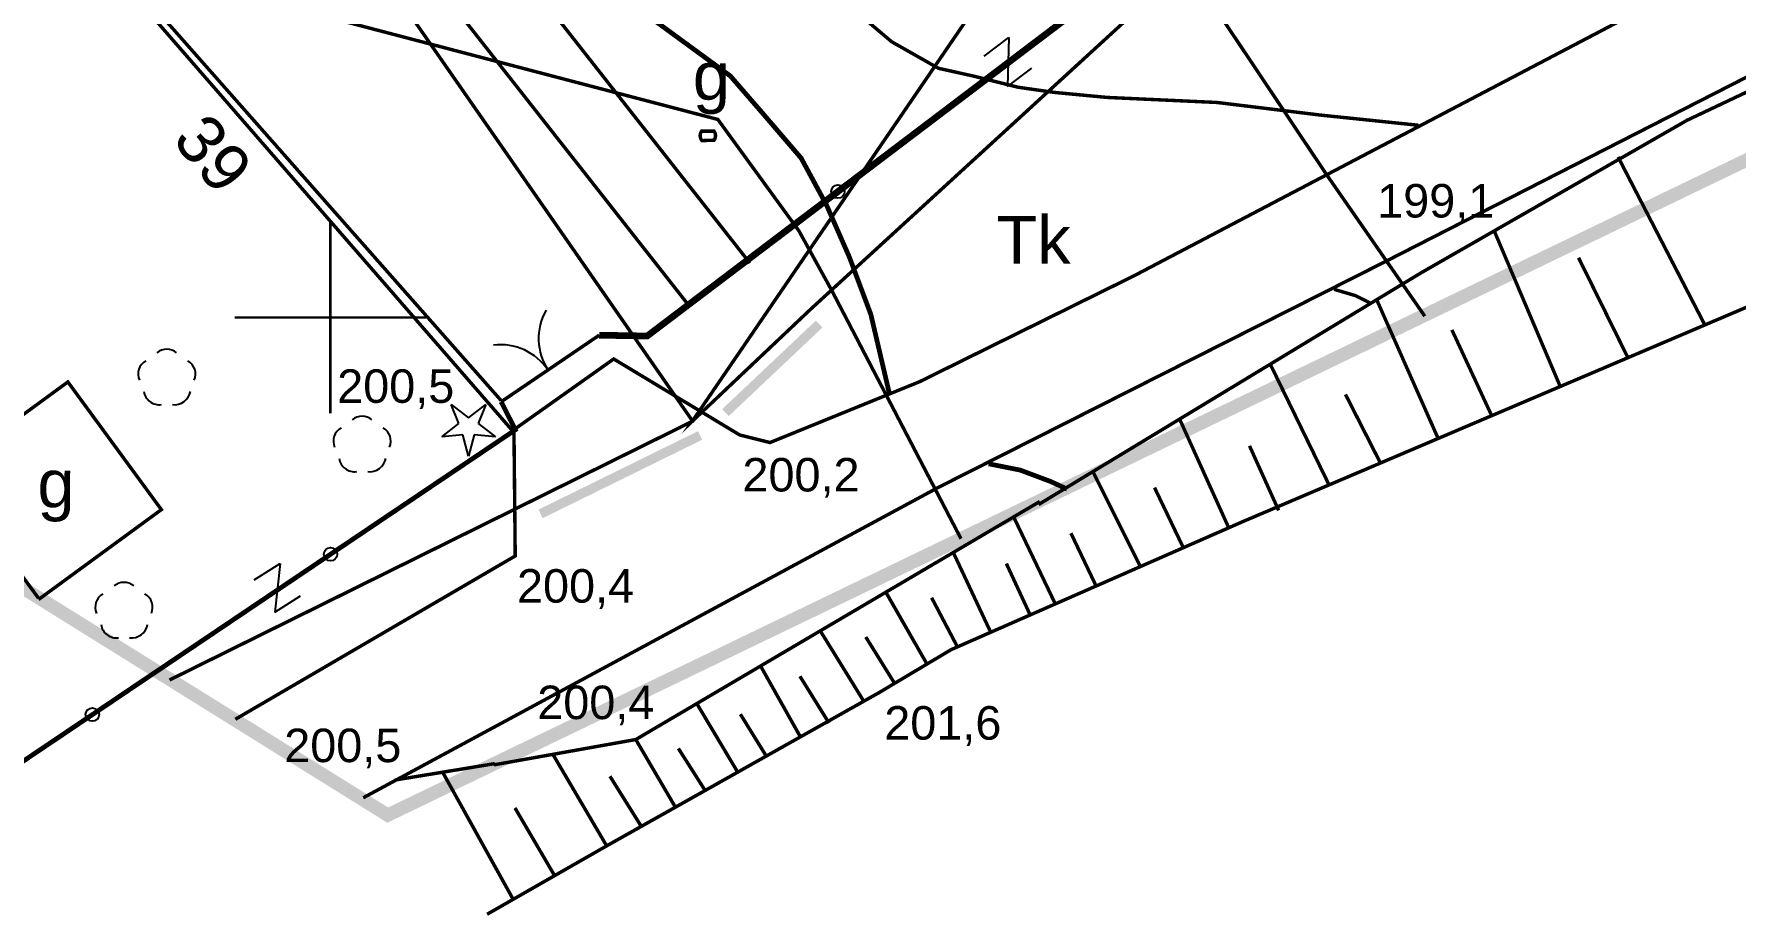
# Model space of a CAD drawing. Extents: x 7572697 to 7573818, y 5546684 to 5547005.
# Drawn here: x 7573292.26 to 7573336.71, y 5546684.37 to 5546707.4 of the extents above; entities that cross this region are included whole.
import ezdxf
from ezdxf.enums import TextEntityAlignment as Align

# ---------------------------------------------------------------- set-up
doc = ezdxf.new("R2010")
doc.units = 0
doc.header["$MEASUREMENT"] = 0
doc.linetypes.add('1', pattern=[2, 1, -1])
doc.linetypes.add('901', pattern=[0])
doc.styles.add('STYL_ARIAL', font='Arial', dxfattribs={"oblique": 0.1})

# ---------------------------------------------------------------- blocks, each defined once
blk = doc.blocks.new('991')
at = {"color": 0}
for p, q in [((-0.4, 0.5), (0.4, 0.5)), ((0.4, 0.5), (-0.4, -0.5)), ((-0.4, -0.5), (0.4, -0.5))]:
    blk.add_line(p, q, dxfattribs=at)
blk = doc.blocks.new('925')
at = {"color": 0}
for p, q in [((-0.25, 0.1), (-0.45, 0.6)), ((-0.45, 0.6), (0, 0.25)), ((0, 0.25), (0.45, 0.6)), ((0.45, 0.6), (0.25, 0.1)), ((-0.7, -0.25), (-0.25, 0.1)), ((0.25, 0.1), (0.7, -0.25)), ((-0.15, -0.2), (-0.7, -0.25)), ((0, -0.75), (-0.15, -0.2)), ((0.15, -0.2), (0, -0.75)), ((0.7, -0.25), (0.15, -0.2))]:
    blk.add_line(p, q, dxfattribs=at)
blk = doc.blocks.new('926')
at = {"color": 0}
for centre, radius, start, end in [((-0.35, 0.1), 0.4, 119.8482, 203.5195), ((0, 0.35), 0.4, 50.114, 129.886), ((0.35, 0.1), 0.4, 336.8845, 60.1518), ((-0.2, -0.3), 0.4, 187.477, 278.4788), ((0.2, -0.275), 0.425, 262.6459, 349.6289)]:
    blk.add_arc(centre, radius, start, end, dxfattribs=at)
blk = doc.blocks.new('905')
at = {"color": 0}
for centre, start, end in [((-1.5, 0), 0, 63.2606), ((1.5, 0), 116.7394, 180)]:
    blk.add_arc(centre, 1.5, start, end, dxfattribs=at)

msp = doc.modelspace()

# ---------------------------------------------------------------- linework, layer by layer
at = {"color": 6, "const_width": 0.35}
for points in [[(7573092.2503, 5546815.8488), (7573096, 5546815), (7573301.5, 5546687), (7573365.78, 5546718), (7573278, 5546774)], [(7573301.5, 5546687), (7573096, 5546815)], [(7573365.7825, 5546717.9984), (7573301.5, 5546687)]]:
    msp.add_lwpolyline(points, dxfattribs=at)
at = {"color": 3, "const_width": 0.09}
for points in [[(7573318.148, 5546725.536), (7573302.53, 5546712.145), (7573310.9577, 5546701.42)], [(7573275.2218, 5546702.0776), (7573290.4684, 5546713.6862), (7573304.4649, 5546697.8244)], [(7573307.022, 5546699.537), (7573304.461, 5546697.797)]]:
    msp.add_lwpolyline(points, dxfattribs=at)
at = {"color": 3, "linetype": '901'}
for points, const_width in [([(7573307.022, 5546699.537), (7573308.274, 5546699.515), (7573327.176, 5546713.833), (7573342.0303, 5546725.6131)], 0.175), ([(7573287.565, 5546685.435), (7573304.834, 5546697.066), (7573304.461, 5546697.797)], 0.125)]:
    msp.add_lwpolyline(points, dxfattribs=dict(at, const_width=const_width))
at = {"color": 0, "linetype": '1'}
for points, const_width in [([(7573360.3582, 5546721.3856), (7573348.4519, 5546715.5317), (7573333.5162, 5546707.6603), (7573321.008, 5546701.0987), (7573315.3856, 5546698.3205), (7573311.483, 5546696.733), (7573310.6893, 5546696.9315), (7573307.4018, 5546698.9158), (7573304.789, 5546697.0638)], 0.09), ([(7573300.86, 5546687.4527), (7573315.8685, 5546695.5556), (7573327.5565, 5546701.4624), (7573341.0238, 5546708.3416), (7573355.0732, 5546715.5978), (7573363.434, 5546719.5335)], 0.09), ([(7573318.4945, 5546695.1124), (7573328.4825, 5546701.1647), (7573335.4345, 5546705.1533), (7573342.7767, 5546708.626), (7573348.7959, 5546711.5034), (7573364.5783, 5546718.7662)], 0.09), ([(7573295.5627, 5546717.2919), (7573309.4457, 5546697.3151)], 0.09), ([(7573304.2202, 5546717.0265), (7573299.1931, 5546713.2562), (7573309.3796, 5546700.2916)], 0.09), ([(7573307.2166, 5546686.1959), (7573314.3273, 5546690.1977), (7573316.2124, 5546691.3222), (7573323.8192, 5546694.6626), (7573339.0129, 5546701.1316), (7573354.6763, 5546708.1365), (7573369.4533, 5546715.095)], 0.09), ([(7573275.8436, 5546703.0698), (7573290.2634, 5546713.7193), (7573304.7494, 5546697.0505)], 0.09), ([(7573310.3188, 5546697.5135), (7573312.7662, 5546699.8286)], 0.25), ([(7573304.7957, 5546697.0769), (7573304.8288, 5546693.7696), (7573297.5197, 5546689.5032)], 0.09), ([(7573305.4902, 5546694.8677), (7573309.6574, 5546696.9182)], 0.25), ([(7573304.2731, 5546688.3126), (7573307.9773, 5546688.9741), (7573318.5275, 5546695.1918)], 0.09), ([(7573301.6868, 5546687.9157), (7573304.2996, 5546688.3456)], 0.09), ([(7573307.2166, 5546686.1959), (7573304.0945, 5546684.41)], 0.09)]:
    msp.add_lwpolyline(points, dxfattribs=dict(at, const_width=const_width))
at = {"color": 2, "const_width": 0.09}
for points in [[(7573248.2414, 5546720.1732), (7573296.7589, 5546708.6789), (7573310.1204, 5546705.1732), (7573312.2371, 5546702.2627), (7573313.097, 5546700.7017), (7573316.4704, 5546694.2194)], [(7573322.0862, 5546709.6116), (7573326.0219, 5546703.7246), (7573328.5817, 5546700.0337)]]:
    msp.add_lwpolyline(points, dxfattribs=at)
at = {"color": 37}
for points, const_width in [([(7573328.4164, 5546705.0211), (7573325.8698, 5546705.2857), (7573323.1578, 5546705.6164), (7573320.2805, 5546705.7487), (7573318.8914, 5546705.881), (7573317.9654, 5546706.0133), (7573316.7747, 5546706.3109), (7573315.8818, 5546706.5094), (7573314.6581, 5546707.2039), (7573313.3682, 5546708.2953), (7573312.1776, 5546709.4529), (7573310.5901, 5546710.7758), (7573308.7711, 5546712.1649), (7573307.2166, 5546713.2893), (7573305.1992, 5546714.8438), (7573303.2214, 5546716.2196)], 0.09), ([(7573300.2316, 5546714.0169), (7573303.6381, 5546711.338), (7573306.3832, 5546709.3205), (7573308.4998, 5546707.733), (7573310.4445, 5546706.3109), (7573311.3044, 5546705.3187), (7573312.2966, 5546704.1612), (7573312.9581, 5546702.9375), (7573313.5534, 5546701.5815), (7573314.1156, 5546700.08), (7573314.6117, 5546697.9633)], 0.125), ([(7573326.2137, 5546700.7348), (7573326.7759, 5546700.5694), (7573327.1728, 5546700.371)], 0.09), ([(7573317.1914, 5546696.1774), (7573318.0182, 5546696.012), (7573318.812, 5546695.7144), (7573319.2419, 5546695.5159)], 0.125)]:
    msp.add_lwpolyline(points, dxfattribs=dict(at, const_width=const_width))
at = {"color": 0}
for points, const_width in [([(7573327.1464, 5546714.7974), (7573323.5745, 5546710.703), (7573320.8956, 5546707.8719), (7573312.5612, 5546700.2321), (7573309.4524, 5546697.2886), (7573322.6154, 5546716.5569)], 0.09), ([(7573309.6976, 5546704.6308), (7573309.6936, 5546704.6365), (7573309.6898, 5546704.6424), (7573309.6862, 5546704.6483), (7573309.6828, 5546704.6544), (7573309.6796, 5546704.6606), (7573309.6766, 5546704.667), (7573309.6739, 5546704.6734), (7573309.6713, 5546704.6799), (7573309.669, 5546704.6865), (7573309.667, 5546704.6931), (7573309.6651, 5546704.6999), (7573309.6635, 5546704.7067), (7573309.6622, 5546704.7135), (7573309.6611, 5546704.7204), (7573309.6602, 5546704.7273), (7573309.6595, 5546704.7343), (7573309.6591, 5546704.7413), (7573309.659, 5546704.7482), (7573309.6591, 5546704.7552), (7573309.6594, 5546704.7622), (7573309.66, 5546704.7691), (7573309.6608, 5546704.7761), (7573309.6619, 5546704.783), (7573309.6632, 5546704.7898), (7573309.6648, 5546704.7966), (7573309.6665, 5546704.8034), (7573309.6686, 5546704.8101), (7573309.6708, 5546704.8167), (7573309.6733, 5546704.8232), (7573309.676, 5546704.8296), (7573309.6789, 5546704.836), (7573309.6821, 5546704.8422), (7573309.6854, 5546704.8483), (7573309.689, 5546704.8543), (7573309.6928, 5546704.8602), (7573309.6967, 5546704.8659), (7573309.7009, 5546704.8715), (7573309.7053, 5546704.877), (7573309.7099, 5546704.8823), (7573309.7146, 5546704.8874), (7573309.7195, 5546704.8923), (7573309.7246, 5546704.8971), (7573309.7299, 5546704.9017), (7573309.7353, 5546704.9061), (7573309.7408, 5546704.9104), (7573309.7465, 5546704.9144), (7573309.7524, 5546704.9182), (7573309.7583, 5546704.9218), (7573309.7644, 5546704.9252), (7573309.7706, 5546704.9284), (7573309.777, 5546704.9314), (7573309.7834, 5546704.9341), (7573309.7899, 5546704.9367), (7573309.7965, 5546704.939), (7573309.8031, 5546704.941), (7573309.8099, 5546704.9429), (7573309.8167, 5546704.9445), (7573309.8235, 5546704.9458), (7573309.8304, 5546704.9469), (7573309.8373, 5546704.9478), (7573309.8443, 5546704.9485), (7573309.8513, 5546704.9489), (7573309.8582, 5546704.949), (7573309.8652, 5546704.9489), (7573309.8722, 5546704.9486), (7573309.8791, 5546704.948), (7573309.8861, 5546704.9472), (7573309.893, 5546704.9461), (7573309.8998, 5546704.9448), (7573309.9066, 5546704.9432), (7573309.9134, 5546704.9415), (7573309.9201, 5546704.9394), (7573309.9267, 5546704.9372), (7573309.9332, 5546704.9347), (7573309.9396, 5546704.932), (7573309.946, 5546704.9291), (7573309.9522, 5546704.9259), (7573309.9583, 5546704.9226), (7573309.9643, 5546704.919), (7573309.9702, 5546704.9152), (7573309.9759, 5546704.9113), (7573309.9815, 5546704.9071), (7573309.987, 5546704.9027), (7573309.9923, 5546704.8981), (7573309.9974, 5546704.8934), (7573310.0023, 5546704.8885), (7573310.0071, 5546704.8834), (7573310.0117, 5546704.8781), (7573310.0161, 5546704.8727), (7573310.0204, 5546704.8672), (7573310.0244, 5546704.8615), (7573310.0282, 5546704.8556), (7573310.0318, 5546704.8497), (7573310.0352, 5546704.8436), (7573310.0384, 5546704.8374), (7573310.0414, 5546704.831), (7573310.0441, 5546704.8246), (7573310.0467, 5546704.8181), (7573310.049, 5546704.8115), (7573310.051, 5546704.8049), (7573310.0529, 5546704.7981), (7573310.0545, 5546704.7913), (7573310.0558, 5546704.7845), (7573310.0569, 5546704.7776), (7573310.0578, 5546704.7707), (7573310.0585, 5546704.7637), (7573310.0589, 5546704.7567), (7573310.059, 5546704.7498), (7573310.0589, 5546704.7428), (7573310.0586, 5546704.7358), (7573310.058, 5546704.7289), (7573310.0572, 5546704.7219), (7573310.0561, 5546704.715), (7573310.0548, 5546704.7082), (7573310.0532, 5546704.7014), (7573310.0515, 5546704.6946), (7573310.0494, 5546704.6879), (7573310.0472, 5546704.6813), (7573310.0447, 5546704.6748), (7573310.042, 5546704.6684), (7573310.0391, 5546704.662), (7573310.0359, 5546704.6558), (7573310.0326, 5546704.6497), (7573310.029, 5546704.6437), (7573310.0252, 5546704.6378), (7573310.0213, 5546704.6321), (7573310.0171, 5546704.6265), (7573310.0127, 5546704.621), (7573310.0081, 5546704.6157), (7573310.0034, 5546704.6106), (7573309.9985, 5546704.6057), (7573309.9934, 5546704.6009), (7573309.9881, 5546704.5963), (7573309.9827, 5546704.5919), (7573309.9772, 5546704.5876), (7573309.9715, 5546704.5836), (7573309.9656, 5546704.5798), (7573309.9597, 5546704.5762), (7573309.9536, 5546704.5728), (7573309.9474, 5546704.5696), (7573309.941, 5546704.5666), (7573309.9346, 5546704.5639), (7573309.9281, 5546704.5613), (7573309.9215, 5546704.559), (7573309.9149, 5546704.557), (7573309.9081, 5546704.5551), (7573309.9013, 5546704.5535), (7573309.8945, 5546704.5522), (7573309.8876, 5546704.5511), (7573309.8807, 5546704.5502), (7573309.8737, 5546704.5495), (7573309.8667, 5546704.5491), (7573309.8598, 5546704.549), (7573309.8528, 5546704.5491), (7573309.8458, 5546704.5494), (7573309.8389, 5546704.55), (7573309.8319, 5546704.5508), (7573309.825, 5546704.5519), (7573309.8182, 5546704.5532), (7573309.8114, 5546704.5548), (7573309.8046, 5546704.5565), (7573309.7979, 5546704.5586), (7573309.7913, 5546704.5608), (7573309.7848, 5546704.5633), (7573309.7784, 5546704.566), (7573309.772, 5546704.5689), (7573309.7658, 5546704.5721), (7573309.7597, 5546704.5754), (7573309.7537, 5546704.579), (7573309.7478, 5546704.5828), (7573309.7421, 5546704.5867), (7573309.7365, 5546704.5909), (7573309.731, 5546704.5953), (7573309.7257, 5546704.5999), (7573309.7206, 5546704.6046), (7573309.7157, 5546704.6095), (7573309.7109, 5546704.6146), (7573309.7063, 5546704.6199), (7573309.6976, 5546704.6308)], 0.09), ([(7573333.6287, 5546704.1942), (7573335.9107, 5546699.7757)], 0.09), ([(7573330.2891, 5546702.4376), (7573330.2883, 5546702.4387), (7573330.2875, 5546702.4399), (7573330.2868, 5546702.4411), (7573330.2861, 5546702.4423), (7573330.2855, 5546702.4435), (7573330.2849, 5546702.4448), (7573330.2843, 5546702.4461), (7573330.2838, 5546702.4474), (7573330.2834, 5546702.4487), (7573330.2829, 5546702.45), (7573330.2826, 5546702.4514), (7573330.2823, 5546702.4528), (7573330.282, 5546702.4541), (7573330.2818, 5546702.4555), (7573330.2816, 5546702.4569), (7573330.2815, 5546702.4583), (7573330.2814, 5546702.4597), (7573330.2814, 5546702.4611), (7573330.2814, 5546702.4625), (7573330.2814, 5546702.4639), (7573330.2816, 5546702.4653), (7573330.2817, 5546702.4666), (7573330.2819, 5546702.468), (7573330.2822, 5546702.4694), (7573330.2825, 5546702.4707), (7573330.2829, 5546702.4721), (7573330.2833, 5546702.4734), (7573330.2837, 5546702.4748), (7573330.2842, 5546702.4761), (7573330.2848, 5546702.4774), (7573330.2853, 5546702.4786), (7573330.286, 5546702.4799), (7573330.2866, 5546702.4811), (7573330.2874, 5546702.4823), (7573330.2881, 5546702.4835), (7573330.2889, 5546702.4846), (7573330.2897, 5546702.4857), (7573330.2906, 5546702.4868), (7573330.2915, 5546702.4879), (7573330.2925, 5546702.4889), (7573330.2935, 5546702.4899), (7573330.2945, 5546702.4908), (7573330.2955, 5546702.4918), (7573330.2966, 5546702.4926), (7573330.2977, 5546702.4935), (7573330.2989, 5546702.4943), (7573330.3, 5546702.4951), (7573330.3012, 5546702.4958), (7573330.3024, 5546702.4965), (7573330.3037, 5546702.4971), (7573330.3049, 5546702.4977), (7573330.3062, 5546702.4983), (7573330.3075, 5546702.4988), (7573330.3089, 5546702.4992), (7573330.3102, 5546702.4996), (7573330.3115, 5546702.5), (7573330.3129, 5546702.5003), (7573330.3143, 5546702.5006), (7573330.3156, 5546702.5008), (7573330.317, 5546702.501), (7573330.3184, 5546702.5011), (7573330.3198, 5546702.5012), (7573330.3212, 5546702.5012), (7573330.3226, 5546702.5012), (7573330.324, 5546702.5011), (7573330.3254, 5546702.501), (7573330.3268, 5546702.5009), (7573330.3282, 5546702.5006), (7573330.3295, 5546702.5004), (7573330.3309, 5546702.5001), (7573330.3322, 5546702.4997), (7573330.3336, 5546702.4993), (7573330.3349, 5546702.4989), (7573330.3362, 5546702.4984), (7573330.3375, 5546702.4978), (7573330.3388, 5546702.4972), (7573330.34, 5546702.4966), (7573330.3412, 5546702.4959), (7573330.3424, 5546702.4952), (7573330.3436, 5546702.4945), (7573330.3447, 5546702.4937), (7573330.3459, 5546702.4928), (7573330.347, 5546702.492), (7573330.348, 5546702.491), (7573330.349, 5546702.4901), (7573330.35, 5546702.4891), (7573330.351, 5546702.4881), (7573330.3519, 5546702.487), (7573330.3528, 5546702.486), (7573330.3536, 5546702.4849), (7573330.3544, 5546702.4837), (7573330.3552, 5546702.4825), (7573330.3559, 5546702.4814), (7573330.3566, 5546702.4801), (7573330.3572, 5546702.4789), (7573330.3578, 5546702.4776), (7573330.3584, 5546702.4763), (7573330.3589, 5546702.475), (7573330.3594, 5546702.4737), (7573330.3598, 5546702.4724), (7573330.3601, 5546702.471), (7573330.3605, 5546702.4697), (7573330.3607, 5546702.4683), (7573330.3609, 5546702.4669), (7573330.3611, 5546702.4656), (7573330.3612, 5546702.4642), (7573330.3613, 5546702.4628), (7573330.3614, 5546702.4614), (7573330.3613, 5546702.46), (7573330.3613, 5546702.4586), (7573330.3612, 5546702.4572), (7573330.361, 5546702.4558), (7573330.3608, 5546702.4544), (7573330.3605, 5546702.4531), (7573330.3602, 5546702.4517), (7573330.3598, 5546702.4503), (7573330.3594, 5546702.449), (7573330.359, 5546702.4477), (7573330.3585, 5546702.4464), (7573330.358, 5546702.4451), (7573330.3574, 5546702.4438), (7573330.3567, 5546702.4426), (7573330.3561, 5546702.4414), (7573330.3554, 5546702.4402), (7573330.3546, 5546702.439), (7573330.3538, 5546702.4378), (7573330.353, 5546702.4367), (7573330.3521, 5546702.4356), (7573330.3512, 5546702.4346), (7573330.3502, 5546702.4335), (7573330.3493, 5546702.4326), (7573330.3482, 5546702.4316), (7573330.3472, 5546702.4307), (7573330.3461, 5546702.4298), (7573330.345, 5546702.429), (7573330.3439, 5546702.4281), (7573330.3427, 5546702.4274), (7573330.3415, 5546702.4267), (7573330.3403, 5546702.426), (7573330.339, 5546702.4253), (7573330.3378, 5546702.4247), (7573330.3365, 5546702.4242), (7573330.3352, 5546702.4237), (7573330.3339, 5546702.4232), (7573330.3325, 5546702.4228), (7573330.3312, 5546702.4224), (7573330.3298, 5546702.4221), (7573330.3285, 5546702.4219), (7573330.3271, 5546702.4216), (7573330.3257, 5546702.4215), (7573330.3243, 5546702.4213), (7573330.3229, 5546702.4213), (7573330.3215, 5546702.4212), (7573330.3201, 5546702.4212), (7573330.3187, 5546702.4213), (7573330.3173, 5546702.4214), (7573330.3159, 5546702.4216), (7573330.3146, 5546702.4218), (7573330.3132, 5546702.4221), (7573330.3118, 5546702.4224), (7573330.3105, 5546702.4227), (7573330.3091, 5546702.4231), (7573330.3078, 5546702.4236), (7573330.3065, 5546702.4241), (7573330.3052, 5546702.4246), (7573330.304, 5546702.4252), (7573330.3027, 5546702.4258), (7573330.3015, 5546702.4265), (7573330.3003, 5546702.4272), (7573330.2991, 5546702.428), (7573330.298, 5546702.4288), (7573330.2969, 5546702.4296), (7573330.2958, 5546702.4305), (7573330.2947, 5546702.4314), (7573330.2937, 5546702.4323), (7573330.2927, 5546702.4333), (7573330.2917, 5546702.4343), (7573330.2908, 5546702.4354), (7573330.2891, 5546702.4376)], 0.25), ([(7573330.3809, 5546702.2959), (7573332.1338, 5546698.1618)], 0.09), ([(7573332.5968, 5546701.5616), (7573333.8866, 5546698.9488)], 0.09), ([(7573327.326, 5546700.4639), (7573328.9306, 5546696.8389)], 0.09), ([(7573329.2895, 5546699.6765), (7573330.3478, 5546697.3945)], 0.09), ([(7573324.5464, 5546698.7796), (7573326.0817, 5546695.6259)], 0.09), ([(7573292.3801, 5546692.6319), (7573295.5882, 5546694.9801), (7573293.1466, 5546698.3158), (7573289.9542, 5546695.9792), (7573292.3801, 5546692.665)], 0.09), ([(7573326.5114, 5546697.9898), (7573327.4374, 5546696.1708)], 0.09), ([(7573303.6455, 5546697.7677), (7573303.6447, 5546697.7688), (7573303.644, 5546697.77), (7573303.6432, 5546697.7712), (7573303.6425, 5546697.7724), (7573303.6419, 5546697.7736), (7573303.6413, 5546697.7749), (7573303.6408, 5546697.7762), (7573303.6403, 5546697.7775), (7573303.6398, 5546697.7788), (7573303.6394, 5546697.7801), (7573303.639, 5546697.7815), (7573303.6387, 5546697.7829), (7573303.6384, 5546697.7842), (7573303.6382, 5546697.7856), (7573303.638, 5546697.787), (7573303.6379, 5546697.7884), (7573303.6378, 5546697.7898), (7573303.6378, 5546697.7912), (7573303.6378, 5546697.7926), (7573303.6379, 5546697.794), (7573303.638, 5546697.7954), (7573303.6382, 5546697.7967), (7573303.6384, 5546697.7981), (7573303.6386, 5546697.7995), (7573303.6389, 5546697.8009), (7573303.6393, 5546697.8022), (7573303.6397, 5546697.8035), (7573303.6402, 5546697.8049), (7573303.6407, 5546697.8062), (7573303.6412, 5546697.8075), (7573303.6418, 5546697.8087), (7573303.6424, 5546697.81), (7573303.6431, 5546697.8112), (7573303.6438, 5546697.8124), (7573303.6445, 5546697.8136), (7573303.6453, 5546697.8147), (7573303.6462, 5546697.8158), (7573303.6471, 5546697.8169), (7573303.648, 5546697.818), (7573303.6489, 5546697.819), (7573303.6499, 5546697.82), (7573303.6509, 5546697.8209), (7573303.652, 5546697.8219), (7573303.653, 5546697.8227), (7573303.6542, 5546697.8236), (7573303.6553, 5546697.8244), (7573303.6565, 5546697.8252), (7573303.6577, 5546697.8259), (7573303.6589, 5546697.8266), (7573303.6601, 5546697.8272), (7573303.6614, 5546697.8278), (7573303.6627, 5546697.8284), (7573303.664, 5546697.8289), (7573303.6653, 5546697.8293), (7573303.6666, 5546697.8297), (7573303.668, 5546697.8301), (7573303.6693, 5546697.8304), (7573303.6707, 5546697.8307), (7573303.6721, 5546697.8309), (7573303.6735, 5546697.8311), (7573303.6749, 5546697.8312), (7573303.6762, 5546697.8313), (7573303.6776, 5546697.8313), (7573303.679, 5546697.8313), (7573303.6804, 5546697.8312), (7573303.6818, 5546697.8311), (7573303.6832, 5546697.831), (7573303.6846, 5546697.8307), (7573303.686, 5546697.8305), (7573303.6873, 5546697.8302), (7573303.6887, 5546697.8298), (7573303.69, 5546697.8294), (7573303.6913, 5546697.829), (7573303.6926, 5546697.8285), (7573303.6939, 5546697.8279), (7573303.6952, 5546697.8273), (7573303.6964, 5546697.8267), (7573303.6977, 5546697.826), (7573303.6989, 5546697.8253), (7573303.7, 5546697.8246), (7573303.7012, 5546697.8238), (7573303.7023, 5546697.8229), (7573303.7034, 5546697.8221), (7573303.7044, 5546697.8211), (7573303.7055, 5546697.8202), (7573303.7065, 5546697.8192), (7573303.7074, 5546697.8182), (7573303.7083, 5546697.8172), (7573303.7092, 5546697.8161), (7573303.7101, 5546697.815), (7573303.7109, 5546697.8138), (7573303.7116, 5546697.8126), (7573303.7124, 5546697.8115), (7573303.713, 5546697.8102), (7573303.7137, 5546697.809), (7573303.7143, 5546697.8077), (7573303.7148, 5546697.8064), (7573303.7153, 5546697.8051), (7573303.7158, 5546697.8038), (7573303.7162, 5546697.8025), (7573303.7166, 5546697.8011), (7573303.7169, 5546697.7998), (7573303.7172, 5546697.7984), (7573303.7174, 5546697.797), (7573303.7176, 5546697.7957), (7573303.7177, 5546697.7943), (7573303.7178, 5546697.7929), (7573303.7178, 5546697.7915), (7573303.7178, 5546697.7901), (7573303.7177, 5546697.7887), (7573303.7176, 5546697.7873), (7573303.7174, 5546697.7859), (7573303.7172, 5546697.7845), (7573303.717, 5546697.7832), (7573303.7166, 5546697.7818), (7573303.7163, 5546697.7804), (7573303.7159, 5546697.7791), (7573303.7154, 5546697.7778), (7573303.7149, 5546697.7765), (7573303.7144, 5546697.7752), (7573303.7138, 5546697.7739), (7573303.7132, 5546697.7727), (7573303.7125, 5546697.7715), (7573303.7118, 5546697.7703), (7573303.711, 5546697.7691), (7573303.7102, 5546697.7679), (7573303.7094, 5546697.7668), (7573303.7085, 5546697.7657), (7573303.7076, 5546697.7647), (7573303.7067, 5546697.7636), (7573303.7057, 5546697.7627), (7573303.7047, 5546697.7617), (7573303.7036, 5546697.7608), (7573303.7025, 5546697.7599), (7573303.7014, 5546697.7591), (7573303.7003, 5546697.7582), (7573303.6991, 5546697.7575), (7573303.6979, 5546697.7568), (7573303.6967, 5546697.7561), (7573303.6955, 5546697.7554), (7573303.6942, 5546697.7548), (7573303.6929, 5546697.7543), (7573303.6916, 5546697.7538), (7573303.6903, 5546697.7533), (7573303.689, 5546697.7529), (7573303.6876, 5546697.7525), (7573303.6863, 5546697.7522), (7573303.6849, 5546697.752), (7573303.6835, 5546697.7517), (7573303.6821, 5546697.7516), (7573303.6807, 5546697.7514), (7573303.6793, 5546697.7514), (7573303.6779, 5546697.7513), (7573303.6766, 5546697.7513), (7573303.6752, 5546697.7514), (7573303.6738, 5546697.7515), (7573303.6724, 5546697.7517), (7573303.671, 5546697.7519), (7573303.6696, 5546697.7522), (7573303.6683, 5546697.7525), (7573303.6669, 5546697.7528), (7573303.6656, 5546697.7532), (7573303.6643, 5546697.7537), (7573303.663, 5546697.7542), (7573303.6617, 5546697.7547), (7573303.6604, 5546697.7553), (7573303.6592, 5546697.7559), (7573303.6579, 5546697.7566), (7573303.6567, 5546697.7573), (7573303.6556, 5546697.7581), (7573303.6544, 5546697.7589), (7573303.6533, 5546697.7597), (7573303.6522, 5546697.7606), (7573303.6511, 5546697.7615), (7573303.6501, 5546697.7624), (7573303.6491, 5546697.7634), (7573303.6482, 5546697.7644), (7573303.6473, 5546697.7655), (7573303.6455, 5546697.7677)], 0.25), ([(7573309.4854, 5546697.3018), (7573295.7998, 5546690.5285)], 0.09), ([(7573322.1795, 5546697.3454), (7573323.462, 5546694.5058)], 0.09), ([(7573311.5169, 5546696.5109), (7573311.5161, 5546696.5121), (7573311.5153, 5546696.5132), (7573311.5146, 5546696.5144), (7573311.5139, 5546696.5156), (7573311.5133, 5546696.5169), (7573311.5127, 5546696.5181), (7573311.5121, 5546696.5194), (7573311.5116, 5546696.5207), (7573311.5112, 5546696.522), (7573311.5107, 5546696.5234), (7573311.5104, 5546696.5247), (7573311.5101, 5546696.5261), (7573311.5098, 5546696.5275), (7573311.5096, 5546696.5288), (7573311.5094, 5546696.5302), (7573311.5093, 5546696.5316), (7573311.5092, 5546696.533), (7573311.5092, 5546696.5344), (7573311.5092, 5546696.5358), (7573311.5092, 5546696.5372), (7573311.5094, 5546696.5386), (7573311.5095, 5546696.54), (7573311.5097, 5546696.5413), (7573311.51, 5546696.5427), (7573311.5103, 5546696.5441), (7573311.5107, 5546696.5454), (7573311.5111, 5546696.5468), (7573311.5115, 5546696.5481), (7573311.512, 5546696.5494), (7573311.5126, 5546696.5507), (7573311.5131, 5546696.5519), (7573311.5138, 5546696.5532), (7573311.5144, 5546696.5544), (7573311.5152, 5546696.5556), (7573311.5159, 5546696.5568), (7573311.5167, 5546696.5579), (7573311.5175, 5546696.5591), (7573311.5184, 5546696.5601), (7573311.5193, 5546696.5612), (7573311.5203, 5546696.5622), (7573311.5213, 5546696.5632), (7573311.5223, 5546696.5642), (7573311.5233, 5546696.5651), (7573311.5244, 5546696.566), (7573311.5255, 5546696.5668), (7573311.5267, 5546696.5676), (7573311.5278, 5546696.5684), (7573311.529, 5546696.5691), (7573311.5302, 5546696.5698), (7573311.5315, 5546696.5704), (7573311.5327, 5546696.571), (7573311.534, 5546696.5716), (7573311.5353, 5546696.5721), (7573311.5366, 5546696.5725), (7573311.538, 5546696.573), (7573311.5393, 5546696.5733), (7573311.5407, 5546696.5736), (7573311.5421, 5546696.5739), (7573311.5434, 5546696.5741), (7573311.5448, 5546696.5743), (7573311.5462, 5546696.5744), (7573311.5476, 5546696.5745), (7573311.549, 5546696.5745), (7573311.5504, 5546696.5745), (7573311.5518, 5546696.5745), (7573311.5532, 5546696.5743), (7573311.5546, 5546696.5742), (7573311.5559, 5546696.574), (7573311.5573, 5546696.5737), (7573311.5587, 5546696.5734), (7573311.56, 5546696.573), (7573311.5614, 5546696.5726), (7573311.5627, 5546696.5722), (7573311.564, 5546696.5717), (7573311.5653, 5546696.5712), (7573311.5666, 5546696.5706), (7573311.5678, 5546696.5699), (7573311.569, 5546696.5693), (7573311.5702, 5546696.5686), (7573311.5714, 5546696.5678), (7573311.5725, 5546696.567), (7573311.5737, 5546696.5662), (7573311.5747, 5546696.5653), (7573311.5758, 5546696.5644), (7573311.5768, 5546696.5634), (7573311.5778, 5546696.5624), (7573311.5788, 5546696.5614), (7573311.5797, 5546696.5604), (7573311.5806, 5546696.5593), (7573311.5814, 5546696.5582), (7573311.5822, 5546696.557), (7573311.583, 5546696.5559), (7573311.5837, 5546696.5547), (7573311.5844, 5546696.5535), (7573311.585, 5546696.5522), (7573311.5856, 5546696.551), (7573311.5862, 5546696.5497), (7573311.5867, 5546696.5484), (7573311.5871, 5546696.5471), (7573311.5876, 5546696.5457), (7573311.5879, 5546696.5444), (7573311.5882, 5546696.543), (7573311.5885, 5546696.5416), (7573311.5887, 5546696.5403), (7573311.5889, 5546696.5389), (7573311.589, 5546696.5375), (7573311.5891, 5546696.5361), (7573311.5892, 5546696.5347), (7573311.5891, 5546696.5333), (7573311.5891, 5546696.5319), (7573311.589, 5546696.5305), (7573311.5888, 5546696.5291), (7573311.5886, 5546696.5278), (7573311.5883, 5546696.5264), (7573311.588, 5546696.525), (7573311.5876, 5546696.5237), (7573311.5872, 5546696.5223), (7573311.5868, 5546696.521), (7573311.5863, 5546696.5197), (7573311.5858, 5546696.5184), (7573311.5852, 5546696.5172), (7573311.5845, 5546696.5159), (7573311.5839, 5546696.5147), (7573311.5832, 5546696.5135), (7573311.5824, 5546696.5123), (7573311.5816, 5546696.5112), (7573311.5808, 5546696.51), (7573311.5799, 5546696.509), (7573311.579, 5546696.5079), (7573311.578, 5546696.5069), (7573311.5771, 5546696.5059), (7573311.576, 5546696.5049), (7573311.575, 5546696.504), (7573311.5739, 5546696.5031), (7573311.5728, 5546696.5023), (7573311.5716, 5546696.5015), (7573311.5705, 5546696.5007), (7573311.5693, 5546696.5), (7573311.5681, 5546696.4993), (7573311.5668, 5546696.4987), (7573311.5656, 5546696.4981), (7573311.5643, 5546696.4975), (7573311.563, 5546696.497), (7573311.5617, 5546696.4966), (7573311.5603, 5546696.4961), (7573311.559, 5546696.4958), (7573311.5576, 5546696.4955), (7573311.5563, 5546696.4952), (7573311.5549, 5546696.495), (7573311.5535, 5546696.4948), (7573311.5521, 5546696.4947), (7573311.5507, 5546696.4946), (7573311.5493, 5546696.4946), (7573311.5479, 5546696.4946), (7573311.5465, 5546696.4946), (7573311.5451, 5546696.4948), (7573311.5437, 5546696.4949), (7573311.5424, 5546696.4951), (7573311.541, 5546696.4954), (7573311.5396, 5546696.4957), (7573311.5383, 5546696.4961), (7573311.5369, 5546696.4965), (7573311.5356, 5546696.4969), (7573311.5343, 5546696.4974), (7573311.533, 5546696.4979), (7573311.5318, 5546696.4985), (7573311.5305, 5546696.4992), (7573311.5293, 5546696.4998), (7573311.5281, 5546696.5005), (7573311.5269, 5546696.5013), (7573311.5258, 5546696.5021), (7573311.5246, 5546696.5029), (7573311.5236, 5546696.5038), (7573311.5225, 5546696.5047), (7573311.5215, 5546696.5057), (7573311.5205, 5546696.5067), (7573311.5195, 5546696.5077), (7573311.5186, 5546696.5087), (7573311.5169, 5546696.5109)], 0.25), ([(7573324.0044, 5546696.647), (7573324.7651, 5546694.9603)], 0.09), ([(7573319.9137, 5546695.9724), (7573321.1559, 5546693.493)], 0.09), ([(7573321.524, 5546695.5556), (7573322.2847, 5546693.9681)], 0.09), ([(7573317.8454, 5546694.7898), (7573318.933, 5546692.517)], 0.09), ([(7573319.3411, 5546694.365), (7573320.0026, 5546692.9759)], 0.09), ([(7573304.8361, 5546693.6666), (7573304.8353, 5546693.6678), (7573304.8346, 5546693.669), (7573304.8339, 5546693.6701), (7573304.8332, 5546693.6714), (7573304.8325, 5546693.6726), (7573304.8319, 5546693.6739), (7573304.8314, 5546693.6752), (7573304.8309, 5546693.6765), (7573304.8304, 5546693.6778), (7573304.83, 5546693.6791), (7573304.8296, 5546693.6805), (7573304.8293, 5546693.6818), (7573304.8291, 5546693.6832), (7573304.8288, 5546693.6846), (7573304.8287, 5546693.6859), (7573304.8285, 5546693.6873), (7573304.8285, 5546693.6887), (7573304.8284, 5546693.6901), (7573304.8284, 5546693.6915), (7573304.8285, 5546693.6929), (7573304.8286, 5546693.6943), (7573304.8288, 5546693.6957), (7573304.829, 5546693.6971), (7573304.8293, 5546693.6984), (7573304.8296, 5546693.6998), (7573304.8299, 5546693.7012), (7573304.8303, 5546693.7025), (7573304.8308, 5546693.7038), (7573304.8313, 5546693.7051), (7573304.8318, 5546693.7064), (7573304.8324, 5546693.7077), (7573304.833, 5546693.7089), (7573304.8337, 5546693.7101), (7573304.8344, 5546693.7113), (7573304.8352, 5546693.7125), (7573304.836, 5546693.7137), (7573304.8368, 5546693.7148), (7573304.8377, 5546693.7159), (7573304.8386, 5546693.7169), (7573304.8395, 5546693.718), (7573304.8405, 5546693.7189), (7573304.8415, 5546693.7199), (7573304.8426, 5546693.7208), (7573304.8437, 5546693.7217), (7573304.8448, 5546693.7225), (7573304.8459, 5546693.7234), (7573304.8471, 5546693.7241), (7573304.8483, 5546693.7248), (7573304.8495, 5546693.7255), (7573304.8507, 5546693.7262), (7573304.852, 5546693.7268), (7573304.8533, 5546693.7273), (7573304.8546, 5546693.7278), (7573304.8559, 5546693.7283), (7573304.8572, 5546693.7287), (7573304.8586, 5546693.7291), (7573304.86, 5546693.7294), (7573304.8613, 5546693.7296), (7573304.8627, 5546693.7299), (7573304.8641, 5546693.73), (7573304.8655, 5546693.7302), (7573304.8669, 5546693.7302), (7573304.8683, 5546693.7303), (7573304.8697, 5546693.7303), (7573304.8711, 5546693.7302), (7573304.8724, 5546693.7301), (7573304.8738, 5546693.7299), (7573304.8752, 5546693.7297), (7573304.8766, 5546693.7294), (7573304.8779, 5546693.7291), (7573304.8793, 5546693.7288), (7573304.8806, 5546693.7284), (7573304.882, 5546693.7279), (7573304.8833, 5546693.7274), (7573304.8845, 5546693.7269), (7573304.8858, 5546693.7263), (7573304.8871, 5546693.7257), (7573304.8883, 5546693.725), (7573304.8895, 5546693.7243), (7573304.8907, 5546693.7235), (7573304.8918, 5546693.7227), (7573304.8929, 5546693.7219), (7573304.894, 5546693.721), (7573304.8951, 5546693.7201), (7573304.8961, 5546693.7192), (7573304.8971, 5546693.7182), (7573304.898, 5546693.7172), (7573304.899, 5546693.7161), (7573304.8998, 5546693.715), (7573304.9007, 5546693.7139), (7573304.9015, 5546693.7128), (7573304.9023, 5546693.7116), (7573304.903, 5546693.7104), (7573304.9037, 5546693.7092), (7573304.9043, 5546693.7079), (7573304.9049, 5546693.7067), (7573304.9055, 5546693.7054), (7573304.906, 5546693.7041), (7573304.9064, 5546693.7028), (7573304.9068, 5546693.7014), (7573304.9072, 5546693.7001), (7573304.9075, 5546693.6987), (7573304.9078, 5546693.6974), (7573304.908, 5546693.696), (7573304.9082, 5546693.6946), (7573304.9083, 5546693.6932), (7573304.9084, 5546693.6918), (7573304.9084, 5546693.6904), (7573304.9084, 5546693.689), (7573304.9083, 5546693.6876), (7573304.9082, 5546693.6862), (7573304.9081, 5546693.6849), (7573304.9078, 5546693.6835), (7573304.9076, 5546693.6821), (7573304.9073, 5546693.6807), (7573304.9069, 5546693.6794), (7573304.9065, 5546693.6781), (7573304.9061, 5546693.6767), (7573304.9056, 5546693.6754), (7573304.905, 5546693.6741), (7573304.9044, 5546693.6729), (7573304.9038, 5546693.6716), (7573304.9031, 5546693.6704), (7573304.9024, 5546693.6692), (7573304.9017, 5546693.668), (7573304.9009, 5546693.6669), (7573304.9, 5546693.6658), (7573304.8992, 5546693.6647), (7573304.8982, 5546693.6636), (7573304.8973, 5546693.6626), (7573304.8963, 5546693.6616), (7573304.8953, 5546693.6607), (7573304.8942, 5546693.6597), (7573304.8932, 5546693.6589), (7573304.8921, 5546693.658), (7573304.8909, 5546693.6572), (7573304.8897, 5546693.6564), (7573304.8886, 5546693.6557), (7573304.8873, 5546693.655), (7573304.8861, 5546693.6544), (7573304.8848, 5546693.6538), (7573304.8835, 5546693.6532), (7573304.8822, 5546693.6527), (7573304.8809, 5546693.6523), (7573304.8796, 5546693.6519), (7573304.8782, 5546693.6515), (7573304.8769, 5546693.6512), (7573304.8755, 5546693.6509), (7573304.8741, 5546693.6507), (7573304.8728, 5546693.6505), (7573304.8714, 5546693.6504), (7573304.87, 5546693.6503), (7573304.8686, 5546693.6503), (7573304.8672, 5546693.6503), (7573304.8658, 5546693.6504), (7573304.8644, 5546693.6505), (7573304.863, 5546693.6506), (7573304.8616, 5546693.6509), (7573304.8603, 5546693.6511), (7573304.8589, 5546693.6514), (7573304.8575, 5546693.6518), (7573304.8562, 5546693.6522), (7573304.8549, 5546693.6526), (7573304.8536, 5546693.6531), (7573304.8523, 5546693.6537), (7573304.851, 5546693.6543), (7573304.8498, 5546693.6549), (7573304.8486, 5546693.6556), (7573304.8474, 5546693.6563), (7573304.8462, 5546693.657), (7573304.845, 5546693.6578), (7573304.8439, 5546693.6587), (7573304.8428, 5546693.6595), (7573304.8418, 5546693.6604), (7573304.8407, 5546693.6614), (7573304.8398, 5546693.6624), (7573304.8388, 5546693.6634), (7573304.8379, 5546693.6644), (7573304.8361, 5546693.6666)], 0.25), ([(7573316.2654, 5546693.8689), (7573317.2576, 5546691.7522)], 0.09), ([(7573317.6544, 5546693.5712), (7573318.2828, 5546692.2152)], 0.09), ([(7573314.5082, 5546692.823), (7573315.5812, 5546690.9457)], 0.09), ([(7573315.7031, 5546692.6782), (7573316.3976, 5546691.3553)], 0.09), ([(7573312.7955, 5546691.8136), (7573313.931, 5546689.9747)], 0.09), ([(7573313.9833, 5546691.653), (7573314.744, 5546690.4293)], 0.09), ([(7573311.2367, 5546690.895), (7573312.2762, 5546689.0435)], 0.09), ([(7573312.2635, 5546690.6277), (7573313.0242, 5546689.404)], 0.09), ([(7573314.3612, 5546690.0286), (7573314.3604, 5546690.0298), (7573314.3596, 5546690.0309), (7573314.3589, 5546690.0321), (7573314.3582, 5546690.0333), (7573314.3575, 5546690.0346), (7573314.3569, 5546690.0358), (7573314.3564, 5546690.0371), (7573314.3559, 5546690.0384), (7573314.3554, 5546690.0397), (7573314.355, 5546690.0411), (7573314.3547, 5546690.0424), (7573314.3543, 5546690.0438), (7573314.3541, 5546690.0452), (7573314.3538, 5546690.0465), (7573314.3537, 5546690.0479), (7573314.3535, 5546690.0493), (7573314.3535, 5546690.0507), (7573314.3534, 5546690.0521), (7573314.3534, 5546690.0535), (7573314.3535, 5546690.0549), (7573314.3536, 5546690.0563), (7573314.3538, 5546690.0577), (7573314.354, 5546690.059), (7573314.3543, 5546690.0604), (7573314.3546, 5546690.0618), (7573314.3549, 5546690.0631), (7573314.3553, 5546690.0645), (7573314.3558, 5546690.0658), (7573314.3563, 5546690.0671), (7573314.3568, 5546690.0684), (7573314.3574, 5546690.0697), (7573314.358, 5546690.0709), (7573314.3587, 5546690.0721), (7573314.3594, 5546690.0733), (7573314.3602, 5546690.0745), (7573314.361, 5546690.0756), (7573314.3618, 5546690.0768), (7573314.3627, 5546690.0778), (7573314.3636, 5546690.0789), (7573314.3645, 5546690.0799), (7573314.3655, 5546690.0809), (7573314.3665, 5546690.0819), (7573314.3676, 5546690.0828), (7573314.3687, 5546690.0837), (7573314.3698, 5546690.0845), (7573314.3709, 5546690.0853), (7573314.3721, 5546690.0861), (7573314.3733, 5546690.0868), (7573314.3745, 5546690.0875), (7573314.3758, 5546690.0881), (7573314.377, 5546690.0887), (7573314.3783, 5546690.0893), (7573314.3796, 5546690.0898), (7573314.3809, 5546690.0902), (7573314.3823, 5546690.0907), (7573314.3836, 5546690.091), (7573314.385, 5546690.0913), (7573314.3863, 5546690.0916), (7573314.3877, 5546690.0918), (7573314.3891, 5546690.092), (7573314.3905, 5546690.0921), (7573314.3919, 5546690.0922), (7573314.3933, 5546690.0923), (7573314.3947, 5546690.0922), (7573314.3961, 5546690.0922), (7573314.3975, 5546690.092), (7573314.3988, 5546690.0919), (7573314.4002, 5546690.0917), (7573314.4016, 5546690.0914), (7573314.403, 5546690.0911), (7573314.4043, 5546690.0907), (7573314.4056, 5546690.0903), (7573314.407, 5546690.0899), (7573314.4083, 5546690.0894), (7573314.4096, 5546690.0889), (7573314.4108, 5546690.0883), (7573314.4121, 5546690.0876), (7573314.4133, 5546690.087), (7573314.4145, 5546690.0863), (7573314.4157, 5546690.0855), (7573314.4168, 5546690.0847), (7573314.4179, 5546690.0839), (7573314.419, 5546690.083), (7573314.4201, 5546690.0821), (7573314.4211, 5546690.0811), (7573314.4221, 5546690.0801), (7573314.4231, 5546690.0791), (7573314.424, 5546690.0781), (7573314.4249, 5546690.077), (7573314.4257, 5546690.0759), (7573314.4265, 5546690.0747), (7573314.4273, 5546690.0736), (7573314.428, 5546690.0724), (7573314.4287, 5546690.0712), (7573314.4293, 5546690.0699), (7573314.4299, 5546690.0687), (7573314.4305, 5546690.0674), (7573314.431, 5546690.0661), (7573314.4314, 5546690.0648), (7573314.4318, 5546690.0634), (7573314.4322, 5546690.0621), (7573314.4325, 5546690.0607), (7573314.4328, 5546690.0593), (7573314.433, 5546690.058), (7573314.4332, 5546690.0566), (7573314.4333, 5546690.0552), (7573314.4334, 5546690.0538), (7573314.4334, 5546690.0524), (7573314.4334, 5546690.051), (7573314.4333, 5546690.0496), (7573314.4332, 5546690.0482), (7573314.4331, 5546690.0468), (7573314.4328, 5546690.0455), (7573314.4326, 5546690.0441), (7573314.4323, 5546690.0427), (7573314.4319, 5546690.0414), (7573314.4315, 5546690.04), (7573314.4311, 5546690.0387), (7573314.4306, 5546690.0374), (7573314.43, 5546690.0361), (7573314.4294, 5546690.0349), (7573314.4288, 5546690.0336), (7573314.4281, 5546690.0324), (7573314.4274, 5546690.0312), (7573314.4267, 5546690.03), (7573314.4259, 5546690.0289), (7573314.425, 5546690.0277), (7573314.4242, 5546690.0267), (7573314.4233, 5546690.0256), (7573314.4223, 5546690.0246), (7573314.4213, 5546690.0236), (7573314.4203, 5546690.0226), (7573314.4193, 5546690.0217), (7573314.4182, 5546690.0208), (7573314.4171, 5546690.02), (7573314.4159, 5546690.0192), (7573314.4148, 5546690.0184), (7573314.4136, 5546690.0177), (7573314.4123, 5546690.017), (7573314.4111, 5546690.0164), (7573314.4098, 5546690.0158), (7573314.4086, 5546690.0152), (7573314.4073, 5546690.0147), (7573314.4059, 5546690.0143), (7573314.4046, 5546690.0138), (7573314.4033, 5546690.0135), (7573314.4019, 5546690.0132), (7573314.4005, 5546690.0129), (7573314.3991, 5546690.0127), (7573314.3978, 5546690.0125), (7573314.3964, 5546690.0124), (7573314.395, 5546690.0123), (7573314.3936, 5546690.0123), (7573314.3922, 5546690.0123), (7573314.3908, 5546690.0123), (7573314.3894, 5546690.0125), (7573314.388, 5546690.0126), (7573314.3866, 5546690.0128), (7573314.3853, 5546690.0131), (7573314.3839, 5546690.0134), (7573314.3825, 5546690.0138), (7573314.3812, 5546690.0142), (7573314.3799, 5546690.0146), (7573314.3786, 5546690.0151), (7573314.3773, 5546690.0156), (7573314.376, 5546690.0162), (7573314.3748, 5546690.0169), (7573314.3736, 5546690.0175), (7573314.3724, 5546690.0183), (7573314.3712, 5546690.019), (7573314.37, 5546690.0198), (7573314.3689, 5546690.0206), (7573314.3678, 5546690.0215), (7573314.3668, 5546690.0224), (7573314.3658, 5546690.0234), (7573314.3648, 5546690.0244), (7573314.3638, 5546690.0254), (7573314.3629, 5546690.0264), (7573314.3612, 5546690.0286)], 0.25), ([(7573309.5709, 5546689.9133), (7573310.6386, 5546688.1219)], 0.09), ([(7573310.7091, 5546689.6355), (7573311.4036, 5546688.511)], 0.09), ([(7573307.8127, 5546689.1687), (7573307.8119, 5546689.1699), (7573307.8111, 5546689.171), (7573307.8104, 5546689.1722), (7573307.8097, 5546689.1734), (7573307.8091, 5546689.1747), (7573307.8085, 5546689.1759), (7573307.808, 5546689.1772), (7573307.8075, 5546689.1785), (7573307.807, 5546689.1799), (7573307.8066, 5546689.1812), (7573307.8062, 5546689.1825), (7573307.8059, 5546689.1839), (7573307.8056, 5546689.1853), (7573307.8054, 5546689.1866), (7573307.8052, 5546689.188), (7573307.8051, 5546689.1894), (7573307.805, 5546689.1908), (7573307.805, 5546689.1922), (7573307.805, 5546689.1936), (7573307.8051, 5546689.195), (7573307.8052, 5546689.1964), (7573307.8054, 5546689.1978), (7573307.8056, 5546689.1992), (7573307.8058, 5546689.2005), (7573307.8061, 5546689.2019), (7573307.8065, 5546689.2032), (7573307.8069, 5546689.2046), (7573307.8073, 5546689.2059), (7573307.8078, 5546689.2072), (7573307.8084, 5546689.2085), (7573307.809, 5546689.2098), (7573307.8096, 5546689.211), (7573307.8103, 5546689.2122), (7573307.811, 5546689.2134), (7573307.8117, 5546689.2146), (7573307.8125, 5546689.2157), (7573307.8134, 5546689.2169), (7573307.8142, 5546689.218), (7573307.8152, 5546689.219), (7573307.8161, 5546689.22), (7573307.8171, 5546689.221), (7573307.8181, 5546689.222), (7573307.8192, 5546689.2229), (7573307.8202, 5546689.2238), (7573307.8214, 5546689.2246), (7573307.8225, 5546689.2254), (7573307.8237, 5546689.2262), (7573307.8249, 5546689.2269), (7573307.8261, 5546689.2276), (7573307.8273, 5546689.2282), (7573307.8286, 5546689.2288), (7573307.8299, 5546689.2294), (7573307.8312, 5546689.2299), (7573307.8325, 5546689.2304), (7573307.8338, 5546689.2308), (7573307.8352, 5546689.2311), (7573307.8365, 5546689.2315), (7573307.8379, 5546689.2317), (7573307.8393, 5546689.2319), (7573307.8407, 5546689.2321), (7573307.842, 5546689.2322), (7573307.8434, 5546689.2323), (7573307.8448, 5546689.2324), (7573307.8462, 5546689.2323), (7573307.8476, 5546689.2323), (7573307.849, 5546689.2322), (7573307.8504, 5546689.232), (7573307.8518, 5546689.2318), (7573307.8532, 5546689.2315), (7573307.8545, 5546689.2312), (7573307.8559, 5546689.2308), (7573307.8572, 5546689.2304), (7573307.8585, 5546689.23), (7573307.8598, 5546689.2295), (7573307.8611, 5546689.229), (7573307.8624, 5546689.2284), (7573307.8636, 5546689.2277), (7573307.8649, 5546689.2271), (7573307.8661, 5546689.2264), (7573307.8672, 5546689.2256), (7573307.8684, 5546689.2248), (7573307.8695, 5546689.224), (7573307.8706, 5546689.2231), (7573307.8716, 5546689.2222), (7573307.8727, 5546689.2212), (7573307.8737, 5546689.2203), (7573307.8746, 5546689.2192), (7573307.8755, 5546689.2182), (7573307.8764, 5546689.2171), (7573307.8773, 5546689.216), (7573307.8781, 5546689.2149), (7573307.8788, 5546689.2137), (7573307.8795, 5546689.2125), (7573307.8802, 5546689.2113), (7573307.8809, 5546689.21), (7573307.8815, 5546689.2088), (7573307.882, 5546689.2075), (7573307.8825, 5546689.2062), (7573307.883, 5546689.2049), (7573307.8834, 5546689.2035), (7573307.8838, 5546689.2022), (7573307.8841, 5546689.2008), (7573307.8844, 5546689.1995), (7573307.8846, 5546689.1981), (7573307.8847, 5546689.1967), (7573307.8849, 5546689.1953), (7573307.885, 5546689.1939), (7573307.885, 5546689.1925), (7573307.885, 5546689.1911), (7573307.8849, 5546689.1897), (7573307.8848, 5546689.1883), (7573307.8846, 5546689.1869), (7573307.8844, 5546689.1856), (7573307.8841, 5546689.1842), (7573307.8838, 5546689.1828), (7573307.8835, 5546689.1815), (7573307.8831, 5546689.1801), (7573307.8826, 5546689.1788), (7573307.8821, 5546689.1775), (7573307.8816, 5546689.1762), (7573307.881, 5546689.175), (7573307.8804, 5546689.1737), (7573307.8797, 5546689.1725), (7573307.879, 5546689.1713), (7573307.8782, 5546689.1701), (7573307.8774, 5546689.169), (7573307.8766, 5546689.1679), (7573307.8757, 5546689.1668), (7573307.8748, 5546689.1657), (7573307.8739, 5546689.1647), (7573307.8729, 5546689.1637), (7573307.8719, 5546689.1627), (7573307.8708, 5546689.1618), (7573307.8697, 5546689.1609), (7573307.8686, 5546689.1601), (7573307.8675, 5546689.1593), (7573307.8663, 5546689.1585), (7573307.8651, 5546689.1578), (7573307.8639, 5546689.1571), (7573307.8627, 5546689.1565), (7573307.8614, 5546689.1559), (7573307.8601, 5546689.1553), (7573307.8588, 5546689.1548), (7573307.8575, 5546689.1544), (7573307.8562, 5546689.1539), (7573307.8548, 5546689.1536), (7573307.8535, 5546689.1533), (7573307.8521, 5546689.153), (7573307.8507, 5546689.1528), (7573307.8493, 5546689.1526), (7573307.8479, 5546689.1525), (7573307.8465, 5546689.1524), (7573307.8451, 5546689.1524), (7573307.8437, 5546689.1524), (7573307.8423, 5546689.1524), (7573307.841, 5546689.1526), (7573307.8396, 5546689.1527), (7573307.8382, 5546689.1529), (7573307.8368, 5546689.1532), (7573307.8355, 5546689.1535), (7573307.8341, 5546689.1539), (7573307.8328, 5546689.1543), (7573307.8314, 5546689.1547), (7573307.8301, 5546689.1552), (7573307.8289, 5546689.1558), (7573307.8276, 5546689.1563), (7573307.8263, 5546689.157), (7573307.8251, 5546689.1576), (7573307.8239, 5546689.1584), (7573307.8227, 5546689.1591), (7573307.8216, 5546689.1599), (7573307.8205, 5546689.1607), (7573307.8194, 5546689.1616), (7573307.8183, 5546689.1625), (7573307.8173, 5546689.1635), (7573307.8163, 5546689.1645), (7573307.8154, 5546689.1655), (7573307.8144, 5546689.1665), (7573307.8127, 5546689.1687)], 0.25), ([(7573307.9773, 5546688.9741), (7573309.0121, 5546687.2065)], 0.09), ([(7573309.0885, 5546688.7426), (7573309.783, 5546687.6512)], 0.09), ([(7573301.4627, 5546688.0442), (7573301.4619, 5546688.0454), (7573301.4611, 5546688.0466), (7573301.4604, 5546688.0477), (7573301.4597, 5546688.049), (7573301.4591, 5546688.0502), (7573301.4585, 5546688.0515), (7573301.458, 5546688.0528), (7573301.4574, 5546688.0541), (7573301.457, 5546688.0554), (7573301.4566, 5546688.0567), (7573301.4562, 5546688.0581), (7573301.4559, 5546688.0594), (7573301.4556, 5546688.0608), (7573301.4554, 5546688.0622), (7573301.4552, 5546688.0635), (7573301.4551, 5546688.0649), (7573301.455, 5546688.0663), (7573301.455, 5546688.0677), (7573301.455, 5546688.0691), (7573301.4551, 5546688.0705), (7573301.4552, 5546688.0719), (7573301.4553, 5546688.0733), (7573301.4556, 5546688.0747), (7573301.4558, 5546688.076), (7573301.4561, 5546688.0774), (7573301.4565, 5546688.0788), (7573301.4569, 5546688.0801), (7573301.4573, 5546688.0814), (7573301.4578, 5546688.0827), (7573301.4584, 5546688.084), (7573301.459, 5546688.0853), (7573301.4596, 5546688.0865), (7573301.4603, 5546688.0877), (7573301.461, 5546688.0889), (7573301.4617, 5546688.0901), (7573301.4625, 5546688.0913), (7573301.4634, 5546688.0924), (7573301.4642, 5546688.0935), (7573301.4652, 5546688.0945), (7573301.4661, 5546688.0956), (7573301.4671, 5546688.0965), (7573301.4681, 5546688.0975), (7573301.4692, 5546688.0984), (7573301.4702, 5546688.0993), (7573301.4713, 5546688.1001), (7573301.4725, 5546688.101), (7573301.4737, 5546688.1017), (7573301.4748, 5546688.1024), (7573301.4761, 5546688.1031), (7573301.4773, 5546688.1038), (7573301.4786, 5546688.1044), (7573301.4799, 5546688.1049), (7573301.4812, 5546688.1054), (7573301.4825, 5546688.1059), (7573301.4838, 5546688.1063), (7573301.4852, 5546688.1067), (7573301.4865, 5546688.107), (7573301.4879, 5546688.1072), (7573301.4893, 5546688.1075), (7573301.4906, 5546688.1076), (7573301.492, 5546688.1078), (7573301.4934, 5546688.1078), (7573301.4948, 5546688.1079), (7573301.4962, 5546688.1079), (7573301.4976, 5546688.1078), (7573301.499, 5546688.1077), (7573301.5004, 5546688.1075), (7573301.5018, 5546688.1073), (7573301.5031, 5546688.107), (7573301.5045, 5546688.1067), (7573301.5059, 5546688.1064), (7573301.5072, 5546688.106), (7573301.5085, 5546688.1055), (7573301.5098, 5546688.105), (7573301.5111, 5546688.1045), (7573301.5124, 5546688.1039), (7573301.5136, 5546688.1033), (7573301.5148, 5546688.1026), (7573301.516, 5546688.1019), (7573301.5172, 5546688.1011), (7573301.5184, 5546688.1003), (7573301.5195, 5546688.0995), (7573301.5206, 5546688.0986), (7573301.5216, 5546688.0977), (7573301.5227, 5546688.0968), (7573301.5236, 5546688.0958), (7573301.5246, 5546688.0948), (7573301.5255, 5546688.0937), (7573301.5264, 5546688.0926), (7573301.5273, 5546688.0915), (7573301.5281, 5546688.0904), (7573301.5288, 5546688.0892), (7573301.5295, 5546688.088), (7573301.5302, 5546688.0868), (7573301.5309, 5546688.0855), (7573301.5315, 5546688.0843), (7573301.532, 5546688.083), (7573301.5325, 5546688.0817), (7573301.533, 5546688.0804), (7573301.5334, 5546688.079), (7573301.5338, 5546688.0777), (7573301.5341, 5546688.0763), (7573301.5343, 5546688.075), (7573301.5346, 5546688.0736), (7573301.5347, 5546688.0722), (7573301.5349, 5546688.0708), (7573301.535, 5546688.0694), (7573301.535, 5546688.068), (7573301.535, 5546688.0666), (7573301.5349, 5546688.0652), (7573301.5348, 5546688.0638), (7573301.5346, 5546688.0625), (7573301.5344, 5546688.0611), (7573301.5341, 5546688.0597), (7573301.5338, 5546688.0583), (7573301.5335, 5546688.057), (7573301.5331, 5546688.0557), (7573301.5326, 5546688.0543), (7573301.5321, 5546688.053), (7573301.5316, 5546688.0517), (7573301.531, 5546688.0505), (7573301.5304, 5546688.0492), (7573301.5297, 5546688.048), (7573301.529, 5546688.0468), (7573301.5282, 5546688.0456), (7573301.5274, 5546688.0445), (7573301.5266, 5546688.0434), (7573301.5257, 5546688.0423), (7573301.5248, 5546688.0412), (7573301.5239, 5546688.0402), (7573301.5229, 5546688.0392), (7573301.5219, 5546688.0383), (7573301.5208, 5546688.0373), (7573301.5197, 5546688.0365), (7573301.5186, 5546688.0356), (7573301.5175, 5546688.0348), (7573301.5163, 5546688.034), (7573301.5151, 5546688.0333), (7573301.5139, 5546688.0326), (7573301.5127, 5546688.032), (7573301.5114, 5546688.0314), (7573301.5101, 5546688.0308), (7573301.5088, 5546688.0303), (7573301.5075, 5546688.0299), (7573301.5062, 5546688.0295), (7573301.5048, 5546688.0291), (7573301.5034, 5546688.0288), (7573301.5021, 5546688.0285), (7573301.5007, 5546688.0283), (7573301.4993, 5546688.0281), (7573301.4979, 5546688.028), (7573301.4965, 5546688.0279), (7573301.4951, 5546688.0279), (7573301.4937, 5546688.0279), (7573301.4923, 5546688.028), (7573301.491, 5546688.0281), (7573301.4896, 5546688.0282), (7573301.4882, 5546688.0285), (7573301.4868, 5546688.0287), (7573301.4855, 5546688.029), (7573301.4841, 5546688.0294), (7573301.4828, 5546688.0298), (7573301.4814, 5546688.0302), (7573301.4801, 5546688.0307), (7573301.4789, 5546688.0313), (7573301.4776, 5546688.0319), (7573301.4763, 5546688.0325), (7573301.4751, 5546688.0332), (7573301.4739, 5546688.0339), (7573301.4727, 5546688.0346), (7573301.4716, 5546688.0354), (7573301.4705, 5546688.0363), (7573301.4694, 5546688.0371), (7573301.4683, 5546688.038), (7573301.4673, 5546688.039), (7573301.4663, 5546688.04), (7573301.4654, 5546688.041), (7573301.4644, 5546688.042), (7573301.4627, 5546688.0442)], 0.25), ([(7573305.8125, 5546688.5875), (7573307.2166, 5546686.1959)], 0.09), ([(7573302.937, 5546688.1142), (7573304.7891, 5546684.7738)], 0.09), ([(7573307.3026, 5546688.015), (7573308.1294, 5546686.6921)], 0.09), ([(7573304.8221, 5546687.1881), (7573305.8474, 5546685.4352)], 0.09)]:
    msp.add_lwpolyline(points, dxfattribs=dict(at, const_width=const_width))
at = {"color": 1, "const_width": 0.065}
for points in [[(7573300, 5546697.5), (7573300, 5546702.5)], [(7573300, 5546697.5), (7573300, 5546702.5)], [(7573300, 5546697.5), (7573300, 5546702.5)], [(7573300, 5546697.5), (7573300, 5546702.5)], [(7573300, 5546697.5), (7573300, 5546702.5)], [(7573297.5, 5546700), (7573302.5, 5546700)], [(7573297.5, 5546700), (7573302.5, 5546700)], [(7573297.5, 5546700), (7573302.5, 5546700)], [(7573297.5, 5546700), (7573302.5, 5546700)], [(7573297.5, 5546700), (7573302.5, 5546700)]]:
    msp.add_lwpolyline(points, dxfattribs=at)
at = {"color": 0}
for centre in [(7573313.2543, 5546703.2875), (7573300.0063, 5546693.8144), (7573293.7856, 5546689.6247)]:
    msp.add_circle(centre, 0.175, dxfattribs=at)

# ---------------------------------------------------------------- block references
for name, p, rotation in [('991', (7573317.7, 5546706.67), 37.07037), ('905', (7573305.69, 5546698.62), 33.68992), ('991', (7573298.62, 5546692.94), 32.27471)]:
    msp.add_blockref(name, p, dxfattribs=dict(at, rotation=rotation))
for name, p in [('926', (7573295.73, 5546698.42)), ('925', (7573303.61, 5546697.13)), ('926', (7573300.83, 5546696.67)), ('926', (7573294.61, 5546692.33))]:
    msp.add_blockref(name, p, dxfattribs=at)

# ---------------------------------------------------------------- texts
at = {"color": 0, "style": 'STYL_ARIAL'}
for s, height, p in [('g', 1.25, (7573309.4669, 5546706.9317)), ('199,1', 0.875, (7573327.3382, 5546703.4861)), ('Tk', 1.25, (7573317.3965, 5546702.6514)), ('200,5', 0.875, (7573300.1787, 5546698.6442)), ('200,2', 0.875, (7573310.762, 5546696.329)), ('g', 1.25, (7573292.3514, 5546696.2857)), ('200,4', 0.875, (7573304.875, 5546693.4253)), ('200,4', 0.875, (7573305.4042, 5546690.3826)), ('201,6', 0.875, (7573314.4662, 5546689.8467)), ('200,5', 0.875, (7573298.7962, 5546689.2581))]:
    msp.add_text(s, height=height, dxfattribs=at).set_placement(p, align=Align.TOP_LEFT)
at = {"color": 3, "style": 'STYL_ARIAL'}
msp.add_text('39', height=1.25, rotation=309.8056, dxfattribs=at).set_placement((7573296.8033, 5546705.4295), align=Align.TOP_LEFT)

doc.saveas('drawing.dxf')
